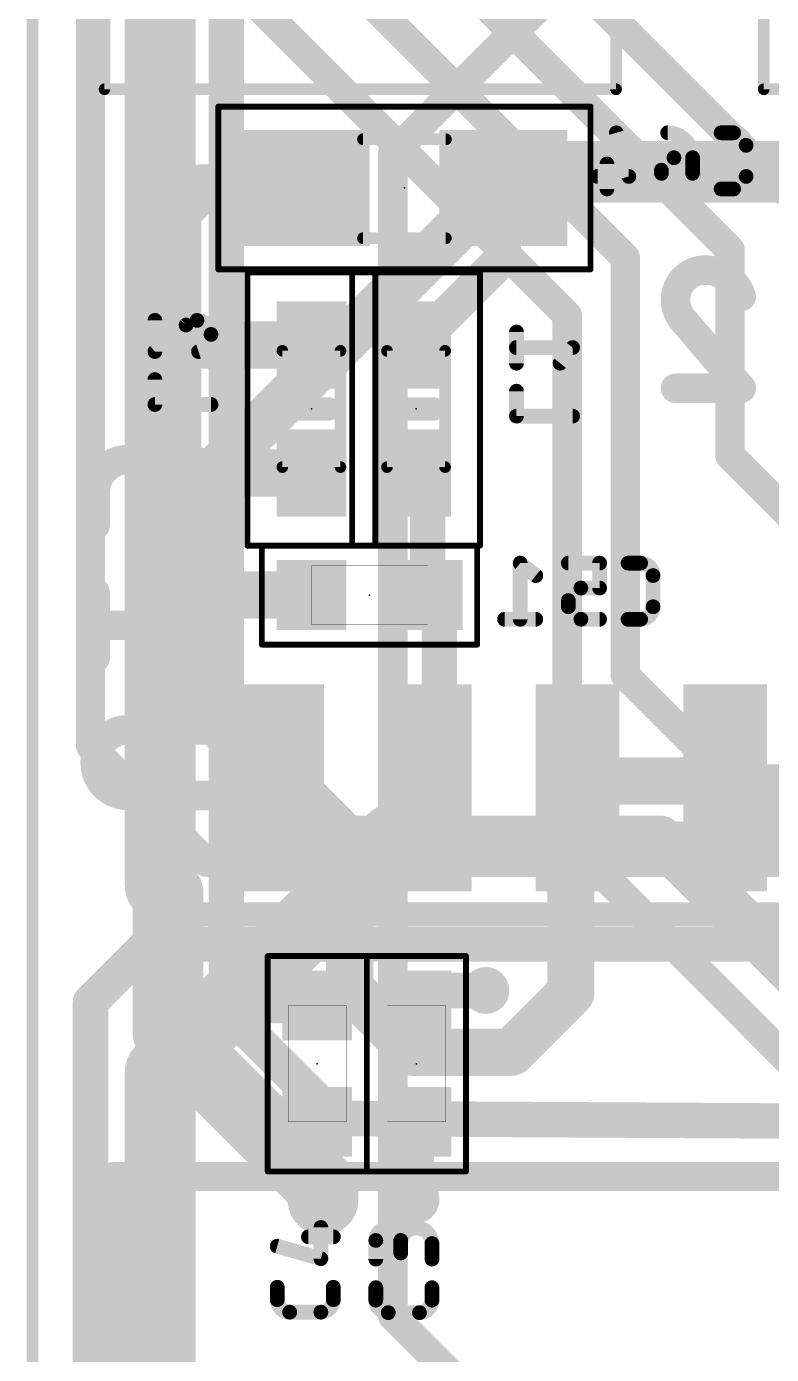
# Model space of a CAD drawing. Extents: x -4.1 to 63.7, y 1.1 to 51.7.
# Drawn here: x 2.65 to 9.06, y 10.17 to 21.59 of the extents above; entities that cross this region are included whole.
import ezdxf

# ---------------------------------------------------------------- set-up
doc = ezdxf.new("R2010")
doc.units = 0
for name, color, linetype in [('1', 12, 'CONTINUOUS'), ('15', 30, 'CONTINUOUS'), ('16', 132, 'CONTINUOUS'), ('18', 110, 'CONTINUOUS'), ('2', 41, 'CONTINUOUS'), ('20', 141, 'CONTINUOUS'), ('22', 253, 'CONTINUOUS'), ('23', 53, 'CONTINUOUS'), ('24', 53, 'CONTINUOUS'), ('25', 253, 'CONTINUOUS'), ('26', 253, 'CONTINUOUS'), ('39', 12, 'CONTINUOUS'), ('40', 132, 'CONTINUOUS'), ('51', 253, 'CONTINUOUS'), ('52', 253, 'CONTINUOUS')]:
    doc.layers.add(name, color=color, linetype=linetype)

# ---------------------------------------------------------------- blocks, each defined once
blk = doc.blocks.new('RECT')
blk.add_solid([(-0.5, -0.5), (0.5, -0.5), (-0.5, 0.5), (0.5, 0.5)])
blk = doc.blocks.new('ROUNDV')
at = {"const_width": 0.5}
blk.add_lwpolyline([(0, -0.25, 1), (0, 0.25, 1), (0, -0.25)], format="xyb", dxfattribs=at)

msp = doc.modelspace()

# ---------------------------------------------------------------- linework, layer by layer
at = {"layer": '1'}
for points, const_width in [([(9.2, 20.15), (6.75, 22.6)], 0.254), ([(5.95, 22.4186), (8.7, 19.6686)], 0.254), ([(7.8, 19.6), (5.15, 22.25)], 0.254), ([(4.35, 22.0559), (7.3, 19.1059)], 0.254), ([(8.7, 19.6686), (8.7, 17.9)], 0.254), ([(7.8, 16.0095), (7.8, 19.6)], 0.254), ([(7.3, 19.1059), (7.3, 14.6)], 0.254), ([(8.7, 17.9), (12.3609, 14.2391)], 0.254), ([(12.3819, 11.4276), (7.8, 16.0095)], 0.254), ([(7.3, 14.6), (11.4, 10.5)], 0.254), ([(6.003, 13.17), (6.133, 13.3)], 0.3048), ([(6.133, 13.3), (6.6, 13.3)], 0.3048), ([(4.53, 13.17), (4.5, 13.2)], 0.3048), ([(5.15, 13.17), (4.53, 13.17)], 0.3048), ([(5.15, 12.17), (5.2, 12.12)], 0.3048), ([(5.2, 12.12), (5.2, 11.5)], 0.3048), ([(6.003, 12.17), (6.003, 11.503)], 0.3048), ([(6.003, 11.503), (6, 11.5)], 0.3048)]:
    msp.add_lwpolyline(points, dxfattribs=dict(at, const_width=const_width))
for points, const_width in [([(8.7635, 19.6686, 1), (8.6365, 19.6686)], 0.127), ([(8.6551, 19.6237, 1), (8.7449, 19.7135)], 0.127), ([(7.8635, 19.6, 1), (7.7365, 19.6)], 0.127), ([(7.7551, 19.5551, 1), (7.8449, 19.6449)], 0.127), ([(7.3635, 19.1059, 1), (7.2365, 19.1059)], 0.127), ([(7.2551, 19.061, 1), (7.3449, 19.1508)], 0.127), ([(8.7449, 17.9449, 1), (8.6551, 17.8551)], 0.127), ([(8.6365, 17.9, 1), (8.7635, 17.9)], 0.127), ([(7.8449, 16.0544, 1), (7.7551, 15.9646)], 0.127), ([(7.7365, 16.0095, 1), (7.8635, 16.0095)], 0.127), ([(7.3449, 14.6449, 1), (7.2551, 14.5551)], 0.127), ([(7.2365, 14.6, 1), (7.3635, 14.6)], 0.127), ([(6.133, 13.3762, 1), (6.133, 13.2238)], 0.1524), ([(6.1869, 13.2461, 1), (6.0791, 13.3539)], 0.1524), ([(6.6, 13.2238, 1), (6.6, 13.3762)], 0.1524), ([(4.5539, 13.2539, 1), (4.4461, 13.1461)], 0.1524), ([(4.53, 13.2462, 1), (4.53, 13.0938)], 0.1524), ([(4.4761, 13.1161, 1), (4.5839, 13.2239)], 0.1524), ([(5.15, 13.0938, 1), (5.15, 13.2462)], 0.1524), ([(5.9491, 13.2239, 1), (6.0569, 13.1161)], 0.1524), ([(5.2039, 12.2239, 1), (5.0961, 12.1161)], 0.1524), ([(5.2762, 12.12, 1), (5.1238, 12.12)], 0.1524), ([(5.1461, 12.0661, 1), (5.2539, 12.1739)], 0.1524), ([(6.0792, 12.17, 1), (5.9268, 12.17)], 0.1524), ([(6.0569, 11.4491, 1), (5.9491, 11.5569)], 0.1524), ([(5.1238, 11.5, 1), (5.2762, 11.5)], 0.1524), ([(5.9461, 11.5539, 1), (6.0539, 11.4461)], 0.1524), ([(5.9268, 11.503, 1), (6.0792, 11.503)], 0.1524)]:
    msp.add_lwpolyline(points, format="xyb", dxfattribs=dict(at, const_width=const_width))
at = {"layer": '15'}
for points, const_width in [([(4.3678, 13.1322), (4.3678, 33.8)], 0.3048), ([(3.8, 24.2548), (3.8, 14.2)], 0.6096), ([(3.8, 12.6), (5.8, 14.6)], 0.6096), ([(5.8, 14.6), (9.8203, 14.6)], 0.3048), ([(5.3, 12.2), (4.3678, 13.1322)], 0.3048), ([(3.8, 3.3), (3.8, 12.6)], 0.6096), ([(14.6452, 12.1452), (5.3, 12.2)], 0.3048), ([(3.4, 11.7), (15.2, 11.7)], 0.25), ([(3.4, 3.9), (3.4, 11.7)], 0.25)]:
    msp.add_lwpolyline(points, dxfattribs=dict(at, const_width=const_width))
for points, const_width in [([(5.9078, 14.4922, 1), (5.6922, 14.7078)], 0.3048), ([(5.8, 14.6762, 1), (5.8, 14.5238)], 0.1524), ([(3.6476, 14.2, 1), (3.9524, 14.2)], 0.3048), ([(4.4217, 13.186, 1), (4.314, 13.0783)], 0.1524), ([(4.2916, 13.1322, 1), (4.444, 13.1322)], 0.1524), ([(3.9524, 12.6, 1), (3.6476, 12.6)], 0.3048), ([(3.6922, 12.7078, 1), (3.9078, 12.4922)], 0.3048), ([(5.3004, 12.2762, 1), (5.2996, 12.1238)], 0.1524), ([(5.2461, 12.1461, 1), (5.3539, 12.2539)], 0.1524), ([(3.4, 11.7625, 1), (3.4, 11.6375)], 0.125), ([(3.4625, 11.7, 1), (3.3375, 11.7)], 0.125)]:
    msp.add_lwpolyline(points, format="xyb", dxfattribs=dict(at, const_width=const_width))
at = {"layer": '16'}
for points, const_width in [([(5.8, 20.5), (8, 22.7)], 0.254), ([(5.8, 10.5), (5.8, 20.5)], 0.254), ([(4.15, 20.2), (3.95, 20)], 0.4064), ([(5.05, 20.2), (4.15, 20.2)], 0.4064), ([(6.75, 19.6), (6.75, 20.2)], 0.3048), ([(10.4334, 20.2), (6.75, 20.2)], 0.25), ([(3.95, 20), (3.95, 18.8)], 0.4064), ([(6, 18.85), (6.75, 19.6)], 0.3048), ([(4, 18.85), (3.95, 18.8)], 0.4064), ([(3.95, 18.8), (3.95, 17.8)], 0.4064), ([(5.1, 18.85), (4, 18.85)], 0.4064), ([(3.95, 17.8), (3.95, 16.7)], 0.4064), ([(4, 17.75), (3.95, 17.8)], 0.4064), ([(5.1, 17.75), (4, 17.75)], 0.4064), ([(6, 17.75), (6.1, 17.65)], 0.3048), ([(6.1, 17.65), (6.1, 16.7)], 0.3048), ([(3.95, 16.7), (3.95, 15.941)], 0.4064), ([(5.1, 16.7), (3.95, 16.7)], 0.4064), ([(6.1, 16.7), (6.2, 16.6)], 0.3048), ([(6.2, 16.6), (6.2, 15.123)], 0.3048), ([(4.849, 15.042), (3.95, 15.941)], 0.4064), ([(7.389, 15.042), (7.447, 15.1)], 0.4064), ([(7.447, 15.1), (8.659, 15.1)], 0.4064), ([(8.659, 15.042), (8.659, 15.1)], 0.4064), ([(4.849, 15.042), (5.4288, 14.4622)], 0.4064), ([(6.2, 15.123), (6.119, 15.042)], 0.3048), ([(7.3314, 14.9844), (7.389, 15.042)], 0.4064), ([(7.3314, 13.2799), (7.3314, 14.9844)], 0.4064), ([(8.659, 15.042), (10.058, 15.042)], 0.4064), ([(5.4288, 14.4622), (5.4288, 13.3197)], 0.4064), ([(3.8, 14.2), (3.867, 14.133)], 0.6096), ([(3.867, 14.133), (3.867, 12.9378)], 0.6096), ([(5.4288, 13.3197), (5.9799, 12.7686)], 0.4064), ([(6.8201, 12.7686), (7.3314, 13.2799)], 0.4064), ([(3.867, 12.9378), (5.2, 11.6048)], 0.6096), ([(5.9799, 12.7686), (6.8201, 12.7686)], 0.4064), ([(5.2, 11.6048), (5.2, 11.5)], 0.6096), ([(14, 2.3), (5.8, 10.5)], 0.254)]:
    msp.add_lwpolyline(points, dxfattribs=dict(at, const_width=const_width))
for points, const_width in [([(5.8635, 20.5, 1), (5.7365, 20.5)], 0.127), ([(5.7551, 20.5449, 1), (5.8449, 20.4551)], 0.127), ([(4.15, 20.3016, 1), (4.15, 20.0984)], 0.2032), ([(4.2218, 20.1282, 1), (4.0782, 20.2718)], 0.2032), ([(5.05, 20.0984, 1), (5.05, 20.3016)], 0.2032), ([(6.8262, 20.2, 1), (6.6738, 20.2)], 0.1524), ([(6.75, 20.2625, 1), (6.75, 20.1375)], 0.125), ([(4.0516, 20, 1), (3.8484, 20)], 0.2032), ([(3.8782, 20.0718, 1), (4.0218, 19.9282)], 0.2032), ([(6.8039, 19.5461, 1), (6.6961, 19.6539)], 0.1524), ([(6.6738, 19.6, 1), (6.8262, 19.6)], 0.1524), ([(4.0516, 18.8, 1), (3.8484, 18.8)], 0.2032), ([(3.8782, 18.8718, 1), (4.0218, 18.7282)], 0.2032), ([(4, 18.9516, 1), (4, 18.7484)], 0.2032), ([(4.0718, 18.7782, 1), (3.9282, 18.9218)], 0.2032), ([(5.1, 18.7484, 1), (5.1, 18.9516)], 0.2032), ([(5.9461, 18.9039, 1), (6.0539, 18.7961)], 0.1524), ([(3.8484, 18.8, 1), (4.0516, 18.8)], 0.2032), ([(4.0516, 17.8, 1), (3.8484, 17.8)], 0.2032), ([(4.0218, 17.8718, 1), (3.8782, 17.7282)], 0.2032), ([(4, 17.8516, 1), (4, 17.6484)], 0.2032), ([(5.1, 17.6484, 1), (5.1, 17.8516)], 0.2032), ([(3.8484, 17.8, 1), (4.0516, 17.8)], 0.2032), ([(3.9282, 17.6782, 1), (4.0718, 17.8218)], 0.2032), ([(6.0539, 17.8039, 1), (5.9461, 17.6961)], 0.1524), ([(6.1762, 17.65, 1), (6.0238, 17.65)], 0.1524), ([(6.0461, 17.5961, 1), (6.1539, 17.7039)], 0.1524), ([(4.0516, 16.7, 1), (3.8484, 16.7)], 0.2032), ([(3.95, 16.8016, 1), (3.95, 16.5984)], 0.2032), ([(5.1, 16.5984, 1), (5.1, 16.8016)], 0.2032), ([(3.8484, 16.7, 1), (4.0516, 16.7)], 0.2032), ([(6.1539, 16.7539, 1), (6.0461, 16.6461)], 0.1524), ([(6.0238, 16.7, 1), (6.1762, 16.7)], 0.1524), ([(6.2762, 16.6, 1), (6.1238, 16.6)], 0.1524), ([(6.1461, 16.5461, 1), (6.2539, 16.6539)], 0.1524), ([(4.0218, 16.0128, 1), (3.8782, 15.8692)], 0.2032), ([(3.8484, 15.941, 1), (4.0516, 15.941)], 0.2032), ([(7.447, 15.2016, 1), (7.447, 14.9984)], 0.2032), ([(7.5188, 15.0282, 1), (7.3752, 15.1718)], 0.2032), ([(8.7606, 15.1, 1), (8.5574, 15.1)], 0.2032), ([(8.659, 14.9984, 1), (8.659, 15.2016)], 0.2032), ([(4.9208, 15.1138, 1), (4.7772, 14.9702)], 0.2032), ([(4.7772, 14.9702, 1), (4.9208, 15.1138)], 0.2032), ([(6.1238, 15.123, 1), (6.2762, 15.123)], 0.1524), ([(6.2539, 15.0691, 1), (6.1461, 15.1769)], 0.1524), ([(7.433, 14.9844, 1), (7.2298, 14.9844)], 0.2032), ([(7.3172, 15.1138, 1), (7.4608, 14.9702)], 0.2032), ([(7.4608, 14.9702, 1), (7.3172, 15.1138)], 0.2032), ([(8.659, 15.1436, 1), (8.659, 14.9404)], 0.2032), ([(6.0651, 15.0959, 1), (6.1729, 14.9881)], 0.1524), ([(7.2596, 15.0562, 1), (7.4032, 14.9126)], 0.2032), ([(8.5574, 15.042, 1), (8.7606, 15.042)], 0.2032), ([(5.5304, 14.4622, 1), (5.3272, 14.4622)], 0.2032), ([(5.357, 14.3904, 1), (5.5006, 14.534)], 0.2032), ([(3.9078, 14.3078, 1), (3.6922, 14.0922)], 0.3048), ([(4.0194, 14.133, 1), (3.7146, 14.133)], 0.3048), ([(3.7592, 14.0252, 1), (3.9748, 14.2408)], 0.3048), ([(5.5006, 13.3915, 1), (5.357, 13.2478)], 0.2032), ([(7.4032, 13.208, 1), (7.2596, 13.3517)], 0.2032), ([(5.3272, 13.3197, 1), (5.5304, 13.3197)], 0.2032), ([(7.2298, 13.2799, 1), (7.433, 13.2799)], 0.2032), ([(3.9748, 13.0456, 1), (3.7592, 12.83)], 0.3048), ([(3.7146, 12.9378, 1), (4.0194, 12.9378)], 0.3048), ([(5.9799, 12.8702, 1), (5.9799, 12.667)], 0.2032), ([(5.908, 12.6968, 1), (6.0517, 12.8404)], 0.2032), ([(6.7483, 12.8404, 1), (6.892, 12.6968)], 0.2032), ([(6.8201, 12.667, 1), (6.8201, 12.8702)], 0.2032), ([(5.3524, 11.6048, 1), (5.0476, 11.6048)], 0.3048), ([(5.0922, 11.497, 1), (5.3078, 11.7126)], 0.3048), ([(5.0476, 11.5, 1), (5.3524, 11.5)], 0.3048), ([(5.8449, 10.5449, 1), (5.7551, 10.4551)], 0.127), ([(5.7365, 10.5, 1), (5.8635, 10.5)], 0.127)]:
    msp.add_lwpolyline(points, format="xyb", dxfattribs=dict(at, const_width=const_width))
at = {"layer": '2'}
for points, const_width in [([(3.2, 15.4), (3.2, 36.9)], 0.25), ([(4.1, 17.6), (6.9, 20.4)], 0.4064), ([(6.9, 20.4), (19.3, 20.4)], 0.4064), ([(4.1, 15.9), (4.1, 17.6)], 0.4064), ([(5.4, 14.6), (4.1, 15.9)], 0.4064), ([(4.2, 14.4), (3.2, 15.4)], 0.25), ([(8.1, 14.6), (5.4, 14.6)], 0.4064), ([(9.5, 13.2), (8.1, 14.6)], 0.4064), ([(38.5, 14.4), (4.2, 14.4)], 0.25), ([(3.7, 13.7), (3.2, 13.2)], 0.3048), ([(38.3, 13.7), (3.7, 13.7)], 0.3048), ([(3.2, 13.2), (3.2, 2.9)], 0.3048)]:
    msp.add_lwpolyline(points, dxfattribs=dict(at, const_width=const_width))
for points, const_width in [([(6.9, 20.5016, 1), (6.9, 20.2984)], 0.2032), ([(6.9718, 20.3282, 1), (6.8282, 20.4718)], 0.2032), ([(4.2016, 17.6, 1), (3.9984, 17.6)], 0.2032), ([(4.0282, 17.6718, 1), (4.1718, 17.5282)], 0.2032), ([(4.1718, 15.9718, 1), (4.0282, 15.8282)], 0.2032), ([(3.9984, 15.9, 1), (4.2016, 15.9)], 0.2032), ([(3.2442, 15.4442, 1), (3.1558, 15.3558)], 0.125), ([(3.1375, 15.4, 1), (3.2625, 15.4)], 0.125), ([(5.4, 14.7016, 1), (5.4, 14.4984)], 0.2032), ([(5.3282, 14.5282, 1), (5.4718, 14.6718)], 0.2032), ([(8.1718, 14.6718, 1), (8.0282, 14.5282)], 0.2032), ([(8.1, 14.4984, 1), (8.1, 14.7016)], 0.2032), ([(4.2, 14.4625, 1), (4.2, 14.3375)], 0.125), ([(4.1558, 14.3558, 1), (4.2442, 14.4442)], 0.125), ([(3.7, 13.7762, 1), (3.7, 13.6238)], 0.1524), ([(3.7539, 13.6461, 1), (3.6461, 13.7539)], 0.1524), ([(3.2762, 13.2, 1), (3.1238, 13.2)], 0.1524), ([(3.1461, 13.2539, 1), (3.2539, 13.1461)], 0.1524)]:
    msp.add_lwpolyline(points, format="xyb", dxfattribs=dict(at, const_width=const_width))
at = {"layer": '20', "const_width": 0.1}
msp.add_lwpolyline([(2.7, 39.3), (2.7, 2.2)], dxfattribs=at)
at = {"layer": '22', "const_width": 0.2}
for points in [[(4.95, 18.3), (5.25, 18.3)], [(6.15, 18.3), (5.85, 18.3)]]:
    msp.add_lwpolyline(points, dxfattribs=at)
at = {"layer": '22', "const_width": 0.1}
for points in [[(4.95, 18.35, 1), (4.95, 18.25)], [(5.25, 18.25, 1), (5.25, 18.35)], [(5.85, 18.35, 1), (5.85, 18.25)], [(6.15, 18.25, 1), (6.15, 18.35)]]:
    msp.add_lwpolyline(points, format="xyb", dxfattribs=at)
at = {"layer": '23'}
for p in [(5.15, 12.67), (6.003, 12.67)]:
    msp.add_point(p, dxfattribs=at)
at = {"layer": '24'}
for p in [(5.9, 20.2), (5.1, 18.3), (6, 18.3), (5.6, 16.7)]:
    msp.add_point(p, dxfattribs=at)
at = {"layer": '25', "const_width": 0.127}
for points in [[(5.1813, 10.994), (5.1813, 11.2621)], [(5.074, 11.1817), (5.2885, 11.1817)], [(5.6539, 10.99), (5.6539, 11.1508)], [(5.8684, 11.1508), (5.8684, 11.0436)], [(4.8059, 11.1012), (5.1813, 10.994)], [(6.1365, 10.99), (6.1365, 11.124)], [(4.8059, 10.6412), (4.8059, 10.7484)], [(5.2885, 10.7484), (5.2885, 10.6412)], [(5.6539, 10.6372), (5.6539, 10.7444)], [(6.1365, 10.7444), (6.1365, 10.6372)], [(5.1813, 10.5339), (4.9131, 10.5339)], [(6.0293, 10.5299), (5.7611, 10.5299)]]:
    msp.add_lwpolyline(points, dxfattribs=at)
at = {"layer": '25'}
for points, const_width in [([(5.213, 11.2621, 1), (5.1495, 11.2621)], 0.0635), ([(5.8684, 11.1508, 1), (5.6539, 11.1508)], 0.127), ([(6.1365, 11.124, 1), (5.8684, 11.124)], 0.127), ([(5.074, 11.2134, 1), (5.074, 11.1499)], 0.0635), ([(5.2885, 11.1499, 1), (5.2885, 11.2134)], 0.0635), ([(5.6856, 11.1508, 1), (5.6222, 11.1508)], 0.0635), ([(5.9001, 11.1508, 1), (5.8366, 11.1508)], 0.0635), ([(4.8146, 11.1318, 1), (4.7972, 11.0707)], 0.0635), ([(5.6222, 11.1508, 1), (5.6856, 11.1508)], 0.0635), ([(5.8366, 11.1508, 1), (5.9001, 11.1508)], 0.0635), ([(5.8366, 11.124, 1), (5.9001, 11.124)], 0.0635), ([(5.8366, 11.0436, 1), (5.9001, 11.0436)], 0.0635), ([(6.1683, 11.124, 1), (6.1048, 11.124)], 0.0635), ([(6.1048, 11.124, 1), (6.1683, 11.124)], 0.0635), ([(5.1495, 10.994, 1), (5.213, 10.994)], 0.0635), ([(5.1725, 10.9635, 1), (5.19, 11.0245)], 0.0635), ([(5.6222, 10.99, 1), (5.6856, 10.99)], 0.0635), ([(6.1048, 10.99, 1), (6.1683, 10.99)], 0.0635), ([(4.8377, 10.7484, 1), (4.7742, 10.7484)], 0.0635), ([(5.3202, 10.7484, 1), (5.2568, 10.7484)], 0.0635), ([(5.6856, 10.7444, 1), (5.6222, 10.7444)], 0.0635), ([(6.1683, 10.7444, 1), (6.1048, 10.7444)], 0.0635), ([(4.8376, 10.6412, 1), (4.7741, 10.6412)], 0.0635), ([(4.8059, 10.6412, 0.4142), (4.9131, 10.5339)], 0.127), ([(4.7742, 10.6412, 1), (4.8377, 10.6412)], 0.0635), ([(5.1813, 10.5339, 0.4142), (5.2885, 10.6412)], 0.127), ([(5.3202, 10.6412, 1), (5.2568, 10.6412)], 0.0635), ([(5.2568, 10.6412, 1), (5.3202, 10.6412)], 0.0635), ([(5.6856, 10.6372, 1), (5.6221, 10.6372)], 0.0635), ([(5.6539, 10.6372, 0.4142), (5.7611, 10.5299)], 0.127), ([(5.6222, 10.6372, 1), (5.6856, 10.6372)], 0.0635), ([(6.0293, 10.5299, 0.4142), (6.1365, 10.6372)], 0.127), ([(6.1683, 10.6372, 1), (6.1048, 10.6372)], 0.0635), ([(6.1048, 10.6372, 1), (6.1683, 10.6372)], 0.0635), ([(4.9131, 10.5657, 1), (4.9131, 10.5022)], 0.0635), ([(4.9131, 10.5022, 1), (4.9131, 10.5657)], 0.0635), ([(5.1813, 10.5657, 1), (5.1813, 10.5022)], 0.0635), ([(5.1813, 10.5022, 1), (5.1813, 10.5657)], 0.0635), ([(5.7611, 10.5617, 1), (5.7611, 10.4982)], 0.0635), ([(5.7611, 10.4982, 1), (5.7611, 10.5617)], 0.0635), ([(6.0293, 10.5617, 1), (6.0293, 10.4982)], 0.0635), ([(6.0293, 10.4982, 1), (6.0293, 10.5617)], 0.0635)]:
    msp.add_lwpolyline(points, format="xyb", dxfattribs=dict(at, const_width=const_width))
at = {"layer": '26'}
for points, const_width in [([(7.753, 20.6832, 1), (7.6919, 20.6658)], 0.0635), ([(8.3783, 20.46, 0.4142), (8.1639, 20.6745)], 0.127), ([(8.1639, 20.7062, 1), (8.1639, 20.6427)], 0.0635), ([(8.6239, 20.7063, 1), (8.6239, 20.6428)], 0.0635), ([(8.8384, 20.5673, 0.4142), (8.7312, 20.6745)], 0.127), ([(8.7312, 20.7062, 1), (8.7312, 20.6427)], 0.0635), ([(8.7312, 20.6428, 1), (8.7312, 20.7063)], 0.0635), ([(8.8702, 20.5673, 1), (8.8067, 20.5673)], 0.0635), ([(8.8067, 20.5673, 1), (8.8702, 20.5673)], 0.0635), ([(7.6738, 20.4064, 1), (7.6103, 20.4064)], 0.0635), ([(8.2175, 20.46, 0.4142), (8.1102, 20.3528)], 0.127), ([(8.2175, 20.4918, 1), (8.2175, 20.4283)], 0.0635), ([(8.2175, 20.4283, 1), (8.2175, 20.4918)], 0.0635), ([(8.4101, 20.46, 1), (8.3466, 20.46)], 0.0635), ([(8.3466, 20.46, 1), (8.4101, 20.46)], 0.0635), ([(8.3783, 20.4283, 1), (8.3783, 20.4918)], 0.0635), ([(7.5616, 20.3309, 1), (7.5616, 20.2674)], 0.0635), ([(7.7992, 20.2904, 1), (7.8602, 20.3079)], 0.0635), ([(7.8297, 20.2674, 1), (7.8297, 20.3309)], 0.0635), ([(8.1102, 20.326, 1), (8.3783, 20.326)], 0.127), ([(8.142, 20.3528, 1), (8.0785, 20.3528)], 0.0635), ([(8.142, 20.326, 1), (8.0785, 20.326)], 0.0635), ([(8.0785, 20.3528, 1), (8.142, 20.3528)], 0.0635), ([(8.0785, 20.326, 1), (8.142, 20.326)], 0.0635), ([(8.4101, 20.326, 1), (8.3466, 20.326)], 0.0635), ([(8.3466, 20.326, 1), (8.4101, 20.326)], 0.0635), ([(8.7312, 20.1919, 0.4142), (8.8384, 20.2991)], 0.127), ([(8.8702, 20.2991, 1), (8.8067, 20.2991)], 0.0635), ([(8.8067, 20.2991, 1), (8.8702, 20.2991)], 0.0635), ([(7.6103, 20.1919, 1), (7.6738, 20.1919)], 0.0635), ([(8.6239, 20.2236, 1), (8.6239, 20.1602)], 0.0635), ([(8.7312, 20.2236, 1), (8.7312, 20.1602)], 0.0635), ([(8.7312, 20.1602, 1), (8.7312, 20.2236)], 0.0635), ([(8.4862, 19.494, 0.4142), (8.2322, 19.24)], 0.254), ([(8.7967, 19.2682, 0.3252), (8.4862, 19.494)], 0.254), ([(8.4862, 19.5575, 1), (8.4862, 19.4305)], 0.127), ([(8.4862, 19.4305, 1), (8.4862, 19.5575)], 0.127), ([(8.2322, 19.24, 0.2053), (8.3169, 19.0424)], 0.254), ([(8.2957, 19.24, 1), (8.1687, 19.24)], 0.127), ([(8.1687, 19.24, 1), (8.2957, 19.24)], 0.127), ([(8.7363, 19.2487, 1), (8.8571, 19.2878)], 0.127), ([(3.7857, 19.0617, 1), (3.7222, 19.0617)], 0.0635), ([(4.1158, 19.0617, 0.2053), (4.022, 19.0215)], 0.127), ([(3.999, 19.0434, 1), (4.045, 18.9996)], 0.0635), ([(4.0426, 18.9973, 1), (4.0014, 19.0457)], 0.0635), ([(4.2365, 18.941, 0.4142), (4.1158, 19.0617)], 0.127), ([(4.1158, 19.0934, 1), (4.1158, 19.0299)], 0.0635), ([(4.1158, 19.0299, 1), (4.1158, 19.0934)], 0.0635), ([(8.3653, 19.0836, 1), (8.2685, 19.0013)], 0.127), ([(8.2731, 18.9965, 1), (8.3607, 19.0884)], 0.127), ([(4.1293, 18.7936, 0.3252), (4.2365, 18.941)], 0.127), ([(4.2682, 18.941, 1), (4.2048, 18.941)], 0.0635), ([(4.2048, 18.941, 1), (4.2682, 18.941)], 0.0635), ([(6.8952, 18.9617, 1), (6.8318, 18.9617)], 0.0635), ([(3.7333, 18.8178, 1), (3.7745, 18.7694)], 0.0635), ([(4.1195, 18.8238, 1), (4.139, 18.7634)], 0.0635), ([(6.8635, 18.8594, 1), (6.8635, 18.7959)], 0.0635), ([(7.3709, 18.8078, 1), (7.3213, 18.8475)], 0.0635), ([(7.3461, 18.7959, 1), (7.3461, 18.8594)], 0.0635), ([(3.7222, 18.7936, 1), (3.7857, 18.7936)], 0.0635), ([(6.8318, 18.6936, 1), (6.8952, 18.6936)], 0.0635), ([(7.2141, 18.7134, 1), (7.2636, 18.6737)], 0.0635), ([(3.7857, 18.5528, 1), (3.7222, 18.5528)], 0.0635), ([(6.8952, 18.4528, 1), (6.8318, 18.4528)], 0.0635), ([(8.2322, 18.5415, 1), (8.2322, 18.4145)], 0.127), ([(8.7483, 18.4369, 1), (8.8451, 18.5191)], 0.127), ([(8.7967, 18.4145, 1), (8.7967, 18.5415)], 0.127), ([(3.7539, 18.3701, 1), (3.7539, 18.3066)], 0.0635), ([(4.2365, 18.3066, 1), (4.2365, 18.3701)], 0.0635), ([(3.7222, 18.3383, 1), (3.7857, 18.3383)], 0.0635), ([(6.8635, 18.2701, 1), (6.8635, 18.2066)], 0.0635), ([(6.8318, 18.2383, 1), (6.8952, 18.2383)], 0.0635), ([(7.3461, 18.2066, 1), (7.3461, 18.2701)], 0.0635), ([(3.8044, 17.5831, 1), (3.24, 17.5831)], 0.254), ([(4.256, 17.6395, 1), (3.8044, 17.6395)], 0.254), ([(3.3035, 17.5831, 1), (3.1765, 17.5831)], 0.127), ([(3.8679, 17.6395, 1), (3.7409, 17.6395)], 0.127), ([(3.7409, 17.6395, 1), (3.8679, 17.6395)], 0.127), ([(4.3195, 17.6395, 1), (4.1925, 17.6395)], 0.127), ([(4.1925, 17.6395, 1), (4.3195, 17.6395)], 0.127), ([(3.1765, 17.5831, 1), (3.3035, 17.5831)], 0.127), ([(3.7409, 17.5831, 1), (3.8679, 17.5831)], 0.127), ([(3.7409, 17.4137, 1), (3.8679, 17.4137)], 0.127), ([(3.1765, 17.3008, 1), (3.3035, 17.3008)], 0.127), ([(4.1925, 17.3008, 1), (4.3195, 17.3008)], 0.127), ([(6.9155, 16.9993, 1), (6.8758, 16.9497)], 0.0635), ([(6.9274, 16.9745, 1), (6.8639, 16.9745)], 0.0635), ([(7.3102, 17.0063, 1), (7.3102, 16.9428)], 0.0635), ([(7.6101, 16.9745, 1), (7.5466, 16.9745)], 0.0635), ([(7.5783, 16.9428, 1), (7.5783, 17.0063)], 0.0635), ([(7.8239, 17.0063, 1), (7.8239, 16.9428)], 0.0635), ([(8.0384, 16.8673, 0.4142), (7.9312, 16.9745)], 0.127), ([(7.9312, 17.0062, 1), (7.9312, 16.9427)], 0.0635), ([(7.9312, 16.9428, 1), (7.9312, 17.0063)], 0.0635), ([(7.0099, 16.8425, 1), (7.0495, 16.892)], 0.0635), ([(8.0702, 16.8673, 1), (8.0067, 16.8673)], 0.0635), ([(8.0067, 16.8673, 1), (8.0702, 16.8673)], 0.0635), ([(3.3035, 16.7223, 1), (3.1765, 16.7223)], 0.127), ([(7.4175, 16.76, 0.4142), (7.3102, 16.6528)], 0.127), ([(7.4175, 16.7918, 1), (7.4175, 16.7283)], 0.0635), ([(7.4175, 16.7283, 1), (7.4175, 16.7918)], 0.0635), ([(7.5466, 16.76, 1), (7.6101, 16.76)], 0.0635), ([(7.5783, 16.7283, 1), (7.5783, 16.7918)], 0.0635), ([(7.342, 16.6528, 1), (7.2785, 16.6528)], 0.0635), ([(7.2785, 16.6528, 1), (7.342, 16.6528)], 0.0635), ([(3.24, 16.5036, 1), (3.24, 16.3765)], 0.127), ([(4.3056, 16.4004, 1), (4.2064, 16.4797)], 0.127), ([(4.256, 16.3765, 1), (4.256, 16.5036)], 0.127), ([(7.3102, 16.5991, 0.4142), (7.4175, 16.4919)], 0.127), ([(7.342, 16.5991, 1), (7.2785, 16.5991)], 0.0635), ([(7.2785, 16.5991, 1), (7.342, 16.5991)], 0.0635), ([(7.9312, 16.4919, 0.4142), (8.0384, 16.5991)], 0.127), ([(8.0702, 16.5991, 1), (8.0067, 16.5991)], 0.0635), ([(8.0067, 16.5991, 1), (8.0702, 16.5991)], 0.0635), ([(6.7616, 16.5236, 1), (6.7616, 16.4602)], 0.0635), ([(6.8639, 16.4919, 1), (6.9274, 16.4919)], 0.0635), ([(7.0297, 16.4602, 1), (7.0297, 16.5236)], 0.0635), ([(7.4175, 16.5236, 1), (7.4175, 16.4602)], 0.0635), ([(7.4175, 16.4602, 1), (7.4175, 16.5236)], 0.0635), ([(7.5783, 16.4602, 1), (7.5783, 16.5236)], 0.0635), ([(7.8239, 16.5236, 1), (7.8239, 16.4602)], 0.0635), ([(7.9312, 16.5236, 1), (7.9312, 16.4602)], 0.0635), ([(7.9312, 16.4602, 1), (7.9312, 16.5236)], 0.0635), ([(3.1765, 16.1578, 1), (3.3035, 16.1578)], 0.127), ([(3.9806, 16.1975, 1), (4.0798, 16.1182)], 0.127), ([(3.5222, 15.5412, 1), (3.5222, 14.9767)], 0.254), ([(3.5222, 15.6047, 1), (3.5222, 15.4777)], 0.127), ([(3.5222, 15.4777, 1), (3.5222, 15.6047)], 0.127), ([(4.256, 15.4777, 1), (4.256, 15.6047)], 0.127), ([(3.5222, 15.0402, 1), (3.5222, 14.9132)], 0.127), ([(3.5222, 14.9132, 1), (3.5222, 15.0402)], 0.127), ([(4.256, 14.9132, 1), (4.256, 15.0402)], 0.127), ([(3.8048, 13.957, 1), (3.7032, 13.957)], 0.1016), ([(3.754, 14.0078, 1), (3.754, 13.9062)], 0.1016)]:
    msp.add_lwpolyline(points, format="xyb", dxfattribs=dict(at, const_width=const_width))
for points, const_width in [([(7.7225, 20.6745), (7.8297, 20.2991)], 0.127), ([(8.7312, 20.6745), (8.6239, 20.6745)], 0.127), ([(8.8384, 20.2991), (8.8384, 20.5673)], 0.127), ([(7.642, 20.4064), (7.642, 20.1919)], 0.127), ([(8.3783, 20.46), (8.2175, 20.46)], 0.127), ([(8.3783, 20.326), (8.3783, 20.46)], 0.127), ([(7.8297, 20.2991), (7.5616, 20.2991)], 0.127), ([(8.1102, 20.3528), (8.1102, 20.326)], 0.127), ([(8.6239, 20.1919), (8.7312, 20.1919)], 0.127), ([(3.7539, 18.7936), (3.7539, 19.0617)], 0.127), ([(4.022, 19.0215), (3.7539, 18.7936)], 0.127), ([(8.3169, 19.0424), (8.7967, 18.478)], 0.254), ([(6.8635, 18.6936), (6.8635, 18.9617)], 0.127), ([(7.3461, 18.8276), (6.8635, 18.8276)], 0.127), ([(7.2389, 18.6936), (7.3461, 18.8276)], 0.127), ([(3.7539, 18.3383), (3.7539, 18.5528)], 0.127), ([(6.8635, 18.2383), (6.8635, 18.4528)], 0.127), ([(8.7967, 18.478), (8.2322, 18.478)], 0.254), ([(4.2365, 18.3383), (3.7539, 18.3383)], 0.127), ([(7.3461, 18.2383), (6.8635, 18.2383)], 0.127), ([(3.24, 17.3008), (3.24, 17.5831)], 0.254), ([(3.8044, 17.6395), (3.8044, 17.4137)], 0.254), ([(4.256, 17.3008), (4.256, 17.6395)], 0.254), ([(7.0297, 16.8673), (6.8957, 16.9745)], 0.127), ([(6.8957, 16.9745), (6.8957, 16.4919)], 0.127), ([(7.5783, 16.9745), (7.3102, 16.9745)], 0.127), ([(7.5783, 16.76), (7.5783, 16.9745)], 0.127), ([(7.9312, 16.9745), (7.8239, 16.9745)], 0.127), ([(8.0384, 16.5991), (8.0384, 16.8673)], 0.127), ([(3.24, 16.1578), (3.24, 16.7223)], 0.254), ([(7.4175, 16.76), (7.5783, 16.76)], 0.127), ([(7.3102, 16.5991), (7.3102, 16.6528)], 0.127), ([(4.256, 16.44), (3.24, 16.44)], 0.254), ([(4.0302, 16.1578), (4.256, 16.44)], 0.254), ([(7.0297, 16.4919), (6.7616, 16.4919)], 0.127), ([(7.5783, 16.4919), (7.4175, 16.4919)], 0.127), ([(7.8239, 16.4919), (7.9312, 16.4919)], 0.127), ([(3.5222, 15.5412), (4.256, 15.5412)], 0.254), ([(4.256, 14.9767), (3.5222, 14.9767)], 0.254), ([(3.754, 13.957), (3.754, 8.362)], 0.2032), ([(9.754, 13.957), (3.754, 13.957)], 0.2032)]:
    msp.add_lwpolyline(points, dxfattribs=dict(at, const_width=const_width))
at = {"layer": '39', "const_width": 0.05}
for points in [[(4.7238, 13.5962), (4.7238, 11.7438)], [(5.5762, 13.5962), (4.7238, 13.5962)], [(5.5762, 11.7438), (5.5762, 13.5962)], [(5.5768, 13.5962), (5.5768, 11.7438)], [(6.4292, 13.5962), (5.5768, 13.5962)], [(6.4292, 11.7438), (6.4292, 13.5962)], [(4.7238, 11.7438), (5.5762, 11.7438)], [(5.5768, 11.7438), (6.4292, 11.7438)]]:
    msp.add_lwpolyline(points, dxfattribs=at)
at = {"layer": '39', "const_width": 0.025}
for points in [[(4.7363, 13.5962, 1), (4.7113, 13.5962)], [(4.7238, 13.6087, 1), (4.7238, 13.5837)], [(5.5887, 13.5962, 1), (5.5637, 13.5962)], [(5.5893, 13.5962, 1), (5.5643, 13.5962)], [(5.5768, 13.6087, 1), (5.5768, 13.5837)], [(5.5762, 13.5837, 1), (5.5762, 13.6087)], [(6.4417, 13.5962, 1), (6.4167, 13.5962)], [(6.4292, 13.5837, 1), (6.4292, 13.6087)], [(4.7238, 11.7563, 1), (4.7238, 11.7313)], [(5.5768, 11.7563, 1), (5.5768, 11.7313)], [(5.5762, 11.7313, 1), (5.5762, 11.7563)], [(6.4292, 11.7313, 1), (6.4292, 11.7563)], [(4.7113, 11.7438, 1), (4.7363, 11.7438)], [(5.5637, 11.7438, 1), (5.5887, 11.7438)], [(5.5643, 11.7438, 1), (5.5893, 11.7438)], [(6.4167, 11.7438, 1), (6.4417, 11.7438)]]:
    msp.add_lwpolyline(points, format="xyb", dxfattribs=at)
at = {"layer": '40'}
for points, const_width in [([(7.5, 20.9), (4.3, 20.9)], 0.0508), ([(4.3, 20.9), (4.3, 19.5)], 0.0508), ([(7.5, 19.5), (7.5, 20.9)], 0.0508), ([(4.3, 19.5), (7.5, 19.5)], 0.0508), ([(4.6738, 16.2738), (4.6738, 17.1262)], 0.05), ([(4.6738, 17.1262), (6.5262, 17.1262)], 0.05), ([(6.5262, 17.1262), (6.5262, 16.2738)], 0.05), ([(6.5262, 16.2738), (4.6738, 16.2738)], 0.05)]:
    msp.add_lwpolyline(points, dxfattribs=dict(at, const_width=const_width))
for points, const_width in [([(4.3, 20.9127, 1), (4.3, 20.8873)], 0.0254), ([(4.3127, 20.9, 1), (4.2873, 20.9)], 0.0254), ([(7.5127, 20.9, 1), (7.4873, 20.9)], 0.0254), ([(7.5, 20.8873, 1), (7.5, 20.9127)], 0.0254), ([(4.3, 19.5127, 1), (4.3, 19.4873)], 0.0254), ([(7.5, 19.4873, 1), (7.5, 19.5127)], 0.0254), ([(4.2873, 19.5, 1), (4.3127, 19.5)], 0.0254), ([(7.4873, 19.5, 1), (7.5127, 19.5)], 0.0254), ([(4.6863, 17.1262, 1), (4.6613, 17.1262)], 0.025), ([(4.6738, 17.1387, 1), (4.6738, 17.1137)], 0.025), ([(6.5387, 17.1262, 1), (6.5137, 17.1262)], 0.025), ([(6.5262, 17.1137, 1), (6.5262, 17.1387)], 0.025), ([(4.6738, 16.2863, 1), (4.6738, 16.2613)], 0.025), ([(4.6613, 16.2738, 1), (4.6863, 16.2738)], 0.025), ([(6.5137, 16.2738, 1), (6.5387, 16.2738)], 0.025), ([(6.5262, 16.2613, 1), (6.5262, 16.2863)], 0.025)]:
    msp.add_lwpolyline(points, format="xyb", dxfattribs=dict(at, const_width=const_width))
at = {"layer": '51', "const_width": 0.0013}
for points in [[(4.9006, 13.17, 1), (4.8994, 13.17)], [(4.9, 13.1706, 1), (4.9, 13.1694)], [(5.4006, 13.17, 1), (5.3994, 13.17)], [(5.4, 13.1694, 1), (5.4, 13.1706)], [(5.7536, 13.17, 1), (5.7524, 13.17)], [(5.753, 13.1706, 1), (5.753, 13.1694)], [(6.2536, 13.17, 1), (6.2524, 13.17)], [(6.253, 13.1694, 1), (6.253, 13.1706)], [(4.9, 12.1706, 1), (4.9, 12.1694)], [(4.8994, 12.17, 1), (4.9006, 12.17)], [(5.3994, 12.17, 1), (5.4006, 12.17)], [(5.4, 12.1694, 1), (5.4, 12.1706)], [(5.753, 12.1706, 1), (5.753, 12.1694)], [(5.7524, 12.17, 1), (5.7536, 12.17)], [(6.2524, 12.17, 1), (6.2536, 12.17)], [(6.253, 12.1694, 1), (6.253, 12.1706)]]:
    msp.add_lwpolyline(points, format="xyb", dxfattribs=at)
at = {"layer": '51', "const_width": 0.0025}
for points in [[(4.9, 12.17), (4.9, 13.17)], [(4.9, 13.17), (5.4, 13.17)], [(5.4, 13.17), (5.4, 12.17)], [(5.753, 12.17), (5.753, 13.17)], [(5.753, 13.17), (6.253, 13.17)], [(6.253, 13.17), (6.253, 12.17)], [(5.4, 12.17), (4.9, 12.17)], [(6.253, 12.17), (5.753, 12.17)]]:
    msp.add_lwpolyline(points, dxfattribs=at)
at = {"layer": '52'}
for points, const_width in [([(3.32, 24.899), (3.32, 21.049)], 0.1), ([(7.72, 21.049), (7.72, 24.899)], 0.1), ([(8.9902, 24.899), (8.9902, 21.049)], 0.1), ([(3.32, 21.049), (7.72, 21.049)], 0.1), ([(8.9902, 21.049), (13.3902, 21.049)], 0.1), ([(5.544, 20.619), (6.256, 20.619)], 0.1016), ([(5.544, 19.768), (6.256, 19.768)], 0.1016), ([(4.55, 19.475), (4.55, 17.125)], 0.05), ([(5.65, 19.475), (4.55, 19.475)], 0.05), ([(6.55, 19.475), (5.45, 19.475)], 0.05), ([(5.45, 19.475), (5.45, 17.125)], 0.05), ([(5.65, 17.125), (5.65, 19.475)], 0.05), ([(6.55, 17.125), (6.55, 19.475)], 0.05), ([(4.85, 18.8), (4.85, 17.8)], 0.1), ([(5.35, 18.8), (4.85, 18.8)], 0.1), ([(5.35, 17.8), (5.35, 18.8)], 0.1), ([(6.25, 18.8), (5.75, 18.8)], 0.1), ([(5.75, 18.8), (5.75, 17.8)], 0.1), ([(6.25, 17.8), (6.25, 18.8)], 0.1), ([(4.85, 17.8), (5.35, 17.8)], 0.1), ([(5.75, 17.8), (6.25, 17.8)], 0.1), ([(4.55, 17.125), (5.65, 17.125)], 0.05), ([(5.45, 17.125), (6.55, 17.125)], 0.05), ([(5.1, 16.95), (5.1, 16.45)], 0.0025), ([(6.1, 16.95), (5.1, 16.95)], 0.0025), ([(6.1, 16.45), (6.1, 16.95)], 0.0025), ([(5.1, 16.45), (6.1, 16.45)], 0.0025)]:
    msp.add_lwpolyline(points, dxfattribs=dict(at, const_width=const_width))
for points, const_width in [([(3.32, 21.074, 1), (3.32, 21.024)], 0.05), ([(3.295, 21.049, 1), (3.345, 21.049)], 0.05), ([(7.695, 21.049, 1), (7.745, 21.049)], 0.05), ([(7.72, 21.024, 1), (7.72, 21.074)], 0.05), ([(8.9902, 21.074, 1), (8.9902, 21.024)], 0.05), ([(8.9652, 21.049, 1), (9.0152, 21.049)], 0.05), ([(5.544, 20.6444, 1), (5.544, 20.5936)], 0.0508), ([(6.256, 20.5936, 1), (6.256, 20.6444)], 0.0508), ([(5.544, 19.7934, 1), (5.544, 19.7426)], 0.0508), ([(6.256, 19.7426, 1), (6.256, 19.7934)], 0.0508), ([(4.5625, 19.475, 1), (4.5375, 19.475)], 0.025), ([(4.55, 19.4875, 1), (4.55, 19.4625)], 0.025), ([(5.45, 19.4875, 1), (5.45, 19.4625)], 0.025), ([(5.4625, 19.475, 1), (5.4375, 19.475)], 0.025), ([(5.6625, 19.475, 1), (5.6375, 19.475)], 0.025), ([(5.65, 19.4625, 1), (5.65, 19.4875)], 0.025), ([(6.5625, 19.475, 1), (6.5375, 19.475)], 0.025), ([(6.55, 19.4625, 1), (6.55, 19.4875)], 0.025), ([(4.875, 18.8, 1), (4.825, 18.8)], 0.05), ([(4.85, 18.825, 1), (4.85, 18.775)], 0.05), ([(5.375, 18.8, 1), (5.325, 18.8)], 0.05), ([(5.35, 18.775, 1), (5.35, 18.825)], 0.05), ([(5.75, 18.825, 1), (5.75, 18.775)], 0.05), ([(5.775, 18.8, 1), (5.725, 18.8)], 0.05), ([(6.275, 18.8, 1), (6.225, 18.8)], 0.05), ([(6.25, 18.775, 1), (6.25, 18.825)], 0.05), ([(4.85, 17.825, 1), (4.85, 17.775)], 0.05), ([(4.825, 17.8, 1), (4.875, 17.8)], 0.05), ([(5.325, 17.8, 1), (5.375, 17.8)], 0.05), ([(5.35, 17.775, 1), (5.35, 17.825)], 0.05), ([(5.75, 17.825, 1), (5.75, 17.775)], 0.05), ([(5.725, 17.8, 1), (5.775, 17.8)], 0.05), ([(6.225, 17.8, 1), (6.275, 17.8)], 0.05), ([(6.25, 17.775, 1), (6.25, 17.825)], 0.05), ([(4.55, 17.1375, 1), (4.55, 17.1125)], 0.025), ([(4.5375, 17.125, 1), (4.5625, 17.125)], 0.025), ([(5.45, 17.1375, 1), (5.45, 17.1125)], 0.025), ([(5.4375, 17.125, 1), (5.4625, 17.125)], 0.025), ([(5.6375, 17.125, 1), (5.6625, 17.125)], 0.025), ([(5.65, 17.1125, 1), (5.65, 17.1375)], 0.025), ([(6.5375, 17.125, 1), (6.5625, 17.125)], 0.025), ([(6.55, 17.1125, 1), (6.55, 17.1375)], 0.025), ([(5.1, 16.9506, 1), (5.1, 16.9494)], 0.0013), ([(5.1006, 16.95, 1), (5.0994, 16.95)], 0.0013), ([(6.1006, 16.95, 1), (6.0994, 16.95)], 0.0013), ([(6.1, 16.9494, 1), (6.1, 16.9506)], 0.0013), ([(5.1, 16.4506, 1), (5.1, 16.4494)], 0.0013), ([(5.0994, 16.45, 1), (5.1006, 16.45)], 0.0013), ([(6.0994, 16.45, 1), (6.1006, 16.45)], 0.0013), ([(6.1, 16.4494, 1), (6.1, 16.4506)], 0.0013)]:
    msp.add_lwpolyline(points, format="xyb", dxfattribs=dict(at, const_width=const_width))

# ---------------------------------------------------------------- block references
at = {"layer": '1', "xscale": 0.6, "yscale": 0.6, "rotation": 90}
for p in [(5.15, 13.17), (6.003, 13.17), (5.15, 12.17), (6.003, 12.17)]:
    msp.add_blockref('RECT', p, dxfattribs=at)
at = {"layer": '16', "xscale": 1.1}
for p in [(5.05, 20.2), (6.75, 20.2)]:
    msp.add_blockref('RECT', p, dxfattribs=at)
at = {"layer": '16'}
for p, xscale, yscale, rotation in [((5.1, 18.85), 0.75, 0.6, 270), ((6, 18.85), 0.75, 0.6, 90), ((5.1, 17.75), 0.75, 0.6, 270), ((6, 17.75), 0.75, 0.6, 90), ((4.849, 15.042), 0.72, 1.78, 180), ((6.119, 15.042), 0.72, 1.78, 180), ((7.389, 15.042), 0.72, 1.78, 180), ((8.659, 15.042), 0.72, 1.78, 180)]:
    msp.add_blockref('RECT', p, dxfattribs=dict(at, xscale=xscale, yscale=yscale, rotation=rotation))
at = {"layer": '16', "xscale": 0.6, "yscale": 0.6}
for p in [(5.1, 16.7), (6.1, 16.7)]:
    msp.add_blockref('RECT', p, dxfattribs=at)
at = {"layer": '18', "xscale": 0.4024, "yscale": 0.4024}
for p in [(3.8, 14.2), (3.8, 14.2), (6.6, 13.3), (6.6, 13.3), (4.5, 13.2), (4.5, 13.2), (5.2, 11.5), (5.2, 11.5), (6, 11.5), (6, 11.5)]:
    msp.add_blockref('ROUNDV', p, dxfattribs=at)
at = {"layer": '51', "xscale": 0.2, "yscale": 0.5}
for p, rotation in [((5.15, 13.07), 270), ((6.003, 13.07), 270), ((5.15, 12.27), 90), ((6.003, 12.27), 90)]:
    msp.add_blockref('RECT', p, dxfattribs=dict(at, rotation=rotation))
at = {"layer": '52'}
for p, xscale, yscale in [((5.3119, 20.1949), 0.5001, 0.95), ((6.4803, 20.1949), 0.5001, 0.95), ((5.2, 16.7), 0.2, 0.5)]:
    msp.add_blockref('RECT', p, dxfattribs=dict(at, xscale=xscale, yscale=yscale))
at = {"layer": '52', "rotation": 180}
for p, xscale, yscale in [((6, 16.7), 0.2, 0.5), ((4.849, 15.242), 0.49, 1.1), ((6.119, 15.242), 0.49, 1.1), ((7.389, 15.242), 0.49, 1.1), ((8.659, 15.242), 0.49, 1.1)]:
    msp.add_blockref('RECT', p, dxfattribs=dict(at, xscale=xscale, yscale=yscale))

doc.saveas('drawing.dxf')
